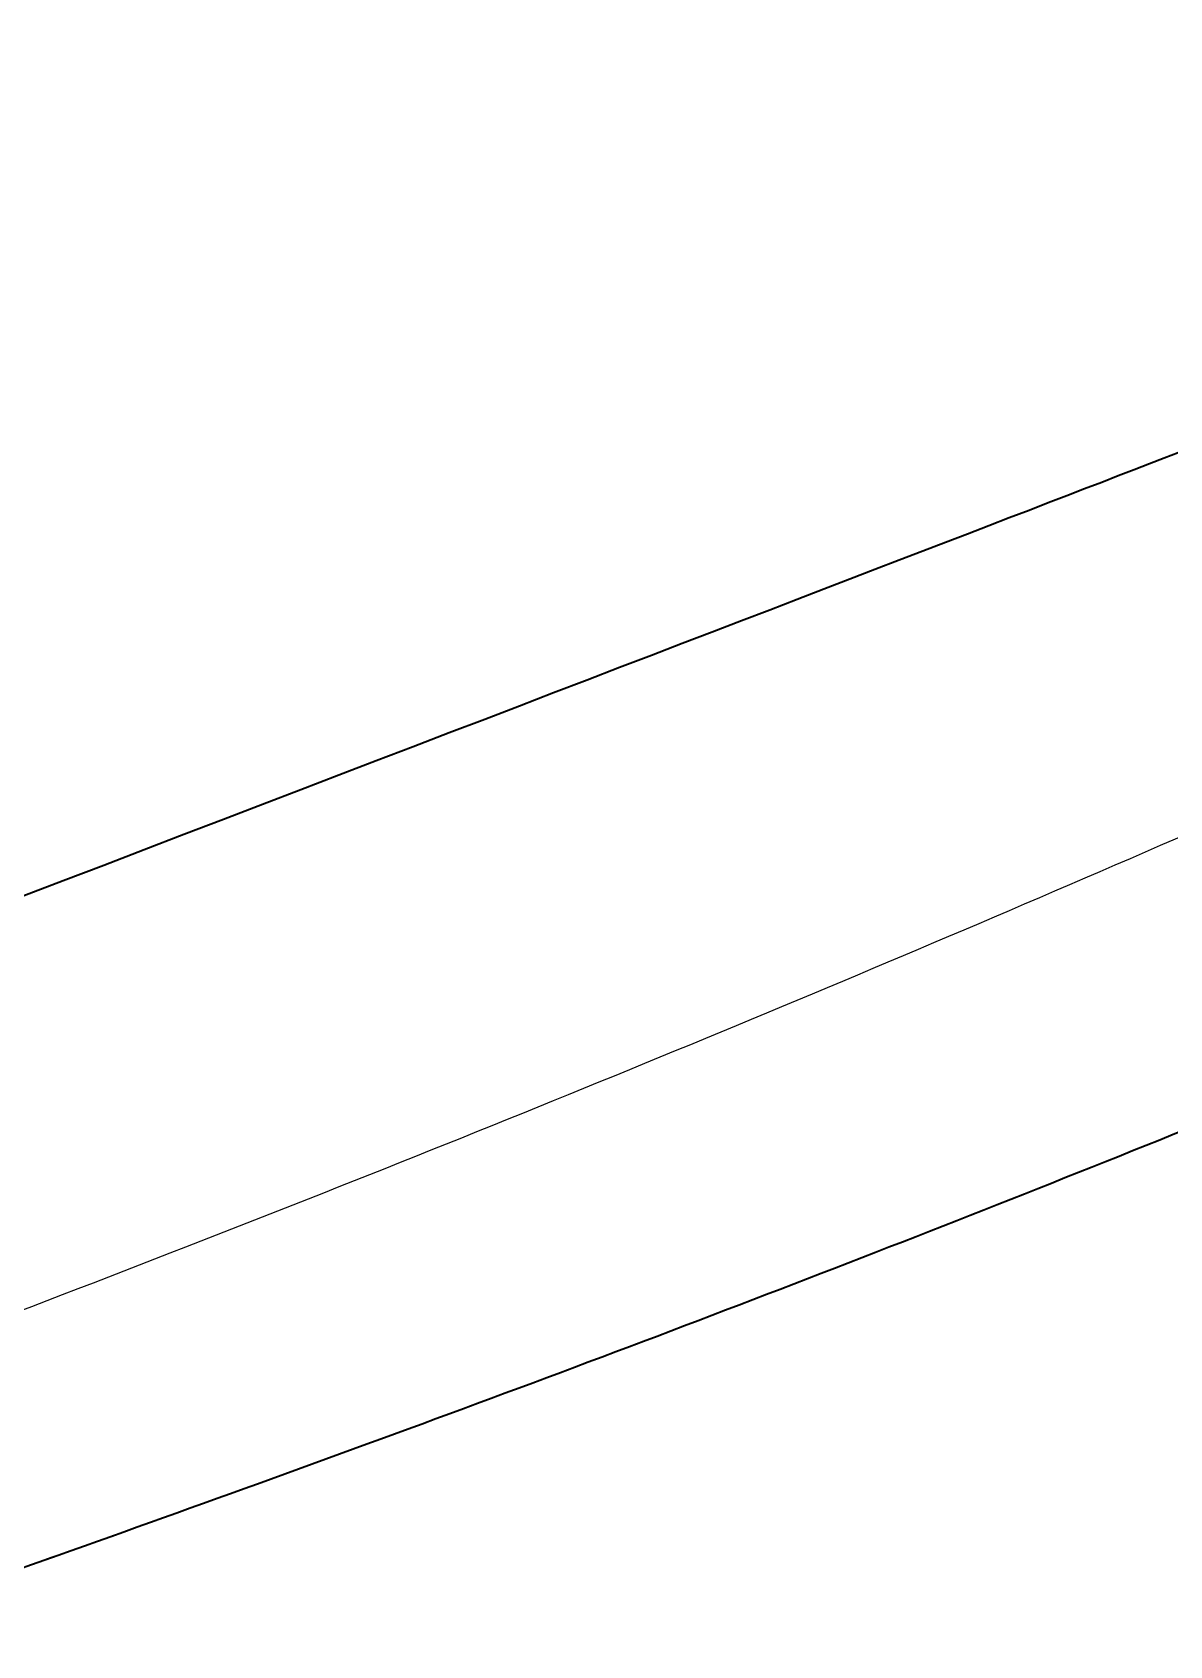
# Model space of a CAD drawing. Header units: millimetres. Extents: x 0 to 1845, y -1231 to 1016.
# Drawn here: x 494.9 to 540.7, y 201.9 to 266.9 of the extents above; entities that cross this region are included whole.
import ezdxf

# ---------------------------------------------------------------- set-up
doc = ezdxf.new("R2010")
doc.units = ezdxf.units.MM
doc.layers.add('Blocks', color=7, linetype='Continuous')
doc.layers.add('Blocks$Inner', color=7, linetype='Continuous', lineweight=25, true_color=0x007f00)
doc.layers.add('Blocks$Outline', color=7, linetype='Continuous', lineweight=35, true_color=0xff3f3f)

# ---------------------------------------------------------------- blocks, each defined once
blk = doc.blocks.new('Falcon Lounge Chair Front')
at = {"layer": 'Blocks$Inner'}
for points, weights in [([(743.3363712398921, 347.9048486110639), (593.6219870770747, 244.0056277339255), (430.7477575159749, 193.3320405397065)], [0.9959930753322503, 0.9493016552882273, 0.9179155815718265]), ([(459.0320287634376, 193.3320405397064), (621.9062583245387, 244.0056277339255), (771.6206424873529, 347.9048486110784)], [0.9179155815718267, 0.9493016552882274, 0.9959930753322506])]:
    blk.add_rational_spline(points, weights, degree=2, dxfattribs=at)
at = {"layer": 'Blocks$Outline'}
for points, weights, knots in [([(442.3766479083388, 164.0326803649514), (442.3766479083402, 188.1502024042904), (459.0320287634386, 193.3320405396953), (621.9062583245416, 244.0056277339141), (771.6206424873485, 347.9048486110692), (785.6885255040602, 357.6677187120313), (787.2955411803832, 379.7122032599849), (788.5334634257136, 396.6935919363694), (789.7713856710375, 413.6749806127673)], [1, 0.7793772568342873, 1, 1.034192767119887, 1.085059558120503, 0.9491255053250275, 1.085059558120503, 1.085059558120503, 1.085059558120503], [2.060488790923548e-18, 2.060488790923548e-18, 2.060488790923548e-18, 40.62750247163513, 40.62750247163513, 510.0619540828403, 510.0619540828403, 550.5367039788358, 550.5367039788358, 550.6487209943073, 550.6487209943073, 550.6487209943073]), ([(580.086837054133, 316.4658551576632), (570.7256636502667, 291.5129356768703), (560.9699442476284, 266.8641384753589), (556.6111961704332, 255.8513271210001), (547.9964856972018, 252.5569515424437), (487.9594865559998, 229.5980344210296), (427.9224874148017, 206.6391172996156), (409.1117209506626, 199.4456393706984), (407.1630855375287, 172.0259086151814)], [0.9116417521738683, 0.9089742992997089, 0.9064293374830046, 0.8355067218962792, 0.9064293374830046, 0.9064293374830046, 0.9064293374830046, 0.7348876028269511, 0.8786099287055132], [685.2842380007834, 685.2842380007834, 685.2842380007834, 739.4513780754386, 739.4513780754386, 763.344060252957, 763.344060252957, 763.9211895306157, 763.9211895306157, 811.9511661106465, 811.9511661106465, 811.9511661106465])]:
    blk.add_rational_spline(points, weights, degree=2, knots=knots, dxfattribs=at)

msp = doc.modelspace()

# ---------------------------------------------------------------- block references
at = {"layer": 'Blocks'}
msp.add_blockref('Falcon Lounge Chair Front', (0, 0), dxfattribs=at)

doc.saveas('drawing.dxf')
